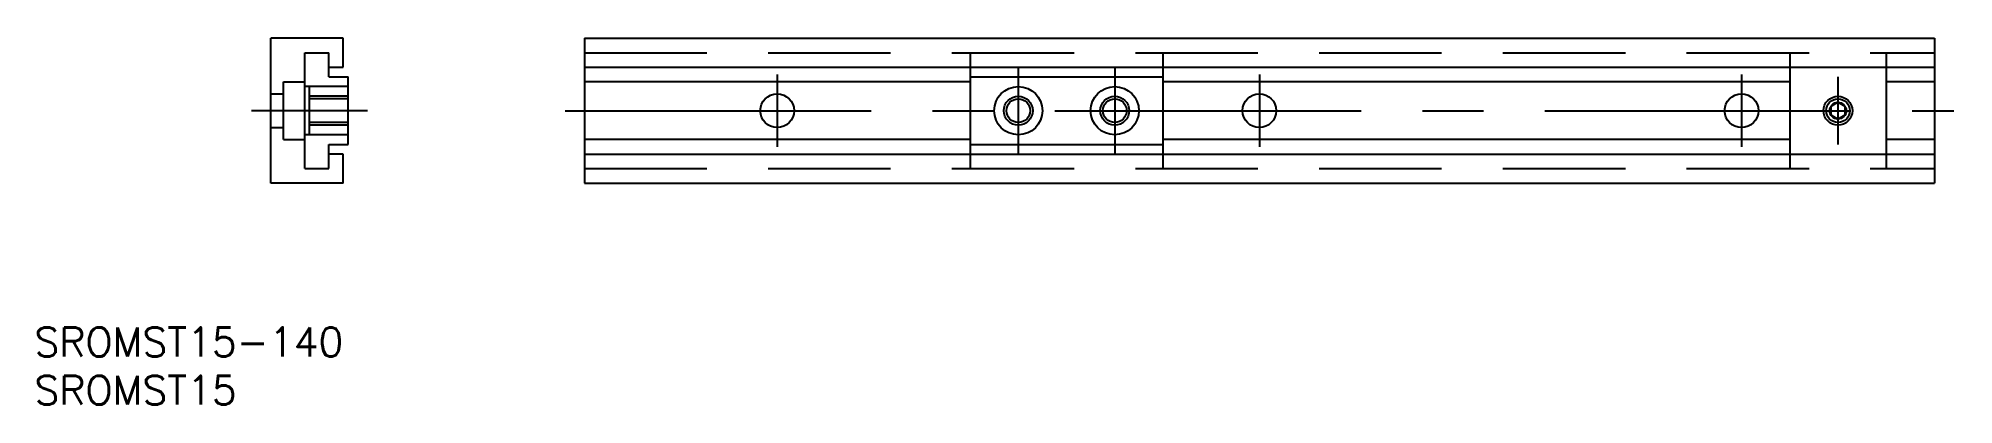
# Model space of a CAD drawing. Extents: x -24 to 174, y -30 to 7.
import ezdxf

# ---------------------------------------------------------------- set-up
doc = ezdxf.new("R2010")
doc.units = 0
doc.linetypes.add('CENTER', pattern=[50.8, 31.75, -6.35, 6.35, -6.35])
doc.linetypes.add('DASHED', pattern=[19.05, 12.7, -6.35])
doc.layers.get('0').update_dxf_attribs({"linetype": 'CONTINUOUS'})
doc.layers.add('CENTER', color=1, linetype='CENTER')
doc.styles.get("Standard").update_dxf_attribs({"font": 'txt.shx', "height": 3, "bigfont": 'bigfont.shx'})

msp = doc.modelspace()

# ---------------------------------------------------------------- linework, layer by layer
at = {"color": 7, "linetype": 'CONTINUOUS'}
for p, q in [((0, -7.5), (0, 7.5)), ((7.5, 7.5), (0, 7.5)), ((3.5, -6), (3.5, 6)), ((3.5, 6), (6, 6)), ((6, 3.5), (6, 6)), ((7.5, 4.5), (7.5, 7.5)), ((32.5, 7.5), (172.5, 7.5)), ((32.5, 7.5), (32.5, -7.5)), ((172.5, 7.5), (172.5, -7.5)), ((6, 4.5), (7.5, 4.5)), ((32.5, 4.5), (172.5, 4.5)), ((72.5, 4.5), (72.5, -4.5)), ((92.5, 4.5), (92.5, -4.5)), ((157.5, 4.5), (157.5, -4.5)), ((167.5, 4.5), (167.5, -4.5)), ((1.3, -3), (1.3, 3)), ((1.3, 3), (3.5, 3)), ((6, 3.5), (8, 3.5)), ((8, -3.5), (8, 3.5)), ((72.5, 3), (32.5, 3)), ((72.5, 3.5), (92.5, 3.5)), ((157.5, 3), (92.5, 3)), ((172.5, 3), (167.5, 3)), ((162.5, 0.87), (161.75, 0.43)), ((161.75, 0.43), (161.75, -0.43)), ((163.25, 0.43), (162.5, 0.87)), ((163.25, -0.43), (163.25, 0.43)), ((161.75, -0.43), (162.5, -0.87)), ((162.5, -0.87), (163.25, -0.43)), ((1.3, -3), (3.5, -3)), ((6, -3.5), (8, -3.5)), ((6, -6), (6, -3.5)), ((72.5, -3), (32.5, -3)), ((72.5, -3.5), (92.5, -3.5)), ((157.5, -3), (92.5, -3)), ((172.5, -3), (167.5, -3)), ((7.5, -4.5), (6, -4.5)), ((7.5, -7.5), (7.5, -4.5)), ((32.5, -4.5), (172.5, -4.5)), ((7.5, -7.5), (0, -7.5)), ((3.5, -6), (6, -6)), ((32.5, -7.5), (172.5, -7.5))]:
    msp.add_line(p, q, dxfattribs=at)
at = {"color": 3, "linetype": 'DASHED'}
for p, q in [((32.5, 6), (172.5, 6)), ((72.5, 6), (72.5, 4.5)), ((92.5, 6), (92.5, 4.5)), ((157.5, 6), (157.5, 4.5)), ((167.5, 6), (167.5, 4.5)), ((8, 2.5), (3.5, 2.5)), ((4, -2.5), (4, 2.5)), ((0, 1.75), (1.3, 1.75)), ((8, 1.5), (4, 1.5)), ((8, 1.23), (4, 1.23)), ((0, -1.75), (1.3, -1.75)), ((8, -1.23), (4, -1.23)), ((8, -1.5), (4, -1.5)), ((8, -2.5), (3.5, -2.5)), ((72.5, -4.5), (72.5, -6)), ((92.5, -4.5), (92.5, -6)), ((157.5, -4.5), (157.5, -6)), ((167.5, -4.5), (167.5, -6)), ((32.5, -6), (172.5, -6))]:
    msp.add_line(p, q, dxfattribs=at)
at = {"color": 3, "linetype": 'CONTINUOUS'}
for centre, radius in [((77.5, 0), 2.5), ((87.5, 0), 2.5), ((77.5, 0), 1.5), ((87.5, 0), 1.5)]:
    msp.add_circle(centre, radius, dxfattribs=at)
at = {"color": 7, "linetype": 'CONTINUOUS'}
for centre, radius in [((52.5, 0), 1.75), ((77.5, 0), 1.23), ((87.5, 0), 1.23), ((102.5, 0), 1.75), ((152.5, 0), 1.75), ((162.5, 0), 1.5), ((162.5, 0), 1.23), ((162.5, 0), 0.866)]:
    msp.add_circle(centre, radius, dxfattribs=at)
at = {"layer": 'CENTER', "color": 1, "linetype": 'CENTER'}
for p, q in [((77.5, 4.5), (77.5, -4.5)), ((87.5, 4.5), (87.5, -4.5)), ((52.5, 3.75), (52.5, -3.75)), ((102.5, 3.75), (102.5, -3.75)), ((152.5, 3.75), (152.5, -3.75)), ((162.5, 3.5), (162.5, -3.5)), ((10, 0), (-2, 0)), ((30.5, 0), (174.5, 0))]:
    msp.add_line(p, q, dxfattribs=at)

# ---------------------------------------------------------------- texts
at = {"color": 7, "linetype": 'CONTINUOUS'}
for s, p in [('SROMST15-140', (-24.51, -25.47)), ('SROMST15', (-24.51, -30.47))]:
    msp.add_text(s, height=3, dxfattribs=at).set_placement(p)

doc.saveas('drawing.dxf')
